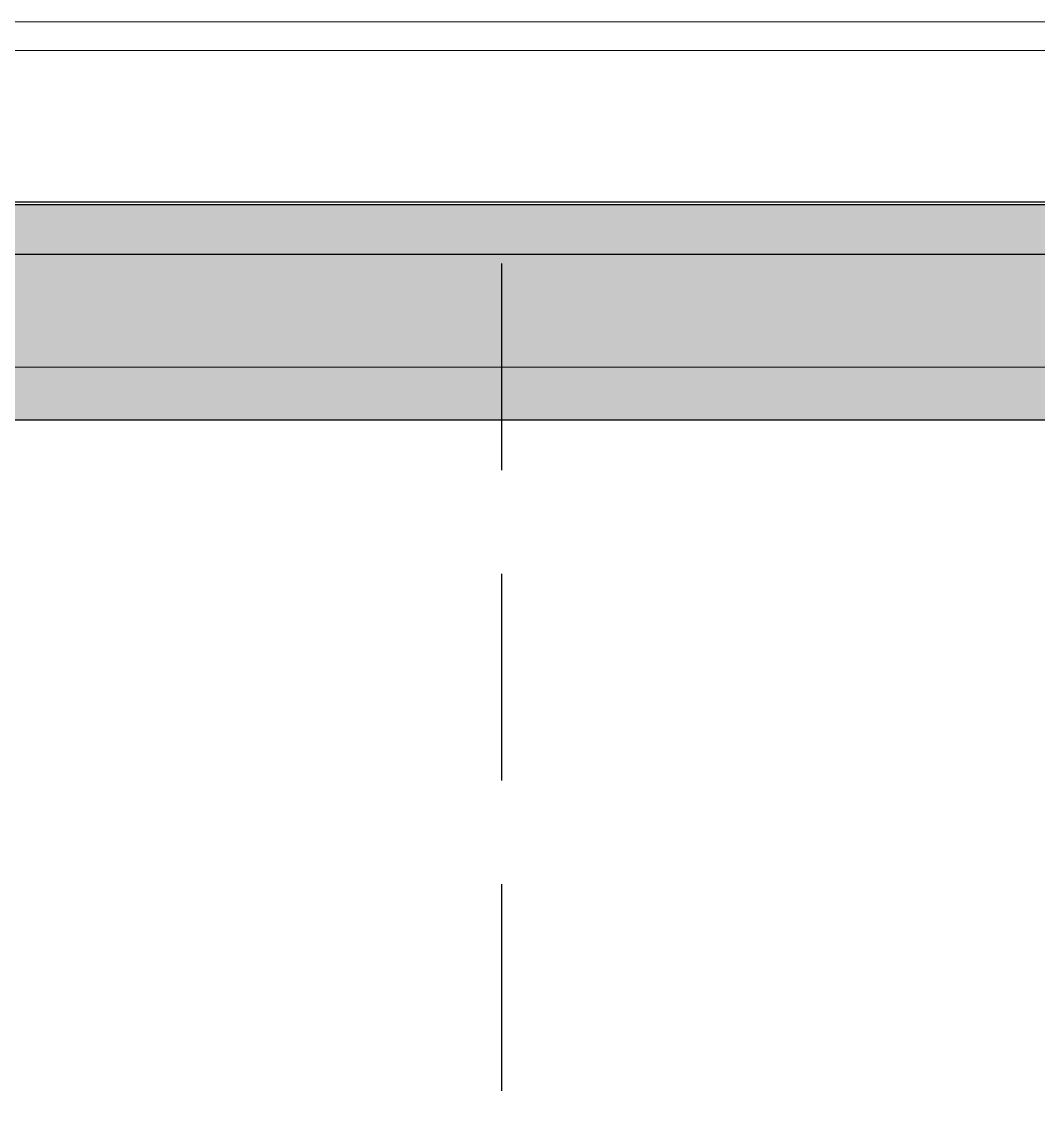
# Model space of a CAD drawing. Header units: millimetres. Extents: x 4003075 to 5615882, y 1445368 to 2591247.
# Drawn here: x 5477335 to 5477949, y 2457321 to 2457976 of the extents above; entities that cross this region are included whole.
import ezdxf

# ---------------------------------------------------------------- set-up
doc = ezdxf.new("R2010")
doc.units = ezdxf.units.MM
doc.linetypes.add('XR-평면도$0$( Hidden )', pattern=[0.375, 0.25, -0.125])
doc.layers.add('XR-평면도$0$A-ELEV-LIN2', color=9, linetype='Continuous', lineweight=25)
doc.layers.add('XR-평면도$0$A-ELEV-LIN3', color=9, linetype='Continuous', lineweight=18)
doc.layers.add('XR-평면도$0$A-ELEV-PATT', color=9, linetype='Continuous')

# ---------------------------------------------------------------- blocks, each defined once
blk = doc.blocks.new('XR-평면도$0$스크린+범퍼_기준층 고정식램프(210318)')
at = {"layer": 'XR-평면도$0$A-ELEV-PATT', "ltscale": 0.002}
h = blk.add_hatch(dxfattribs=at)
h.set_pattern_fill('AR-HBONE', color=256, scale=0.1, angle=180, style=0)
h.paths.add_polyline_path([(502, -302), (532, -302), (532, -7000), (502, -7000)])
h.paths.add_polyline_path([(520.66, -6996.81), (521.85, -6997.77), (520.08, -6997.06)], flags=16)
h.paths.add_polyline_path([(520.66, -6994.98), (521.85, -6995.93), (520.08, -6995.22)], flags=16)
h.paths.add_polyline_path([(520.66, -6993.15), (521.85, -6994.1), (520.08, -6993.39)], flags=16)
h.paths.add_polyline_path([(520.66, -6991.32), (521.85, -6992.27), (520.08, -6991.56)], flags=16)
h.paths.add_polyline_path([(520.66, -6989.48), (521.85, -6990.44), (520.08, -6989.72)], flags=16)
h.paths.add_polyline_path([(520.66, -6987.65), (521.85, -6988.6), (520.08, -6987.89)], flags=16)
h.paths.add_polyline_path([(520.66, -6985.82), (521.85, -6986.77), (520.08, -6986.06)], flags=16)
h.paths.add_polyline_path([(520.66, -6983.98), (521.85, -6984.94), (520.08, -6984.23)], flags=16)
h.paths.add_polyline_path([(514.55, -6987.94), (514.55, -6986.92), (513.55, -6986.52), (515.05, -6987.73)], flags=16)
h.paths.add_polyline_path([(517.7, -6974.83), (514.55, -6979.63), (514.55, -6983.88), (513.55, -6984.69), (514.55, -6985.49), (514.55, -6986.11), (521.85, -6983.1), (520.34, -6981.89), (516.62, -6983.45), (516.51, -6983.45), (514.55, -6982.31), (516.97, -6979.8)], flags=16)
h.paths.add_polyline_path([(514.55, -6995.27), (514.55, -6994.25), (513.55, -6993.85), (515.05, -6995.06)], flags=16)
h.paths.add_polyline_path([(514.55, -6989.77), (514.55, -6988.76), (513.55, -6988.35), (515.05, -6989.57)], flags=16)
h.paths.add_polyline_path([(514.55, -6998.94), (514.55, -6997.92), (513.55, -6997.52), (515.05, -6998.73)], flags=16)
h.paths.add_polyline_path([(514.55, -6997.11), (514.55, -6996.09), (513.55, -6995.69), (515.05, -6996.9)], flags=16)
h.paths.add_polyline_path([(520.85, -6999.2), (521.85, -6999.6), (520.85, -6998.8)], flags=16)
h.paths.add_polyline_path([(517.7, -327.17), (520.85, -322.37), (520.85, -319.7), (521.85, -318.9), (520.85, -318.09), (520.85, -317.87), (521.85, -317.06), (520.85, -316.26), (520.85, -316.03), (521.85, -315.23), (520.71, -314.31), (521.85, -313.4), (520.85, -312.59), (520.85, -312.37), (521.85, -311.56), (520.85, -310.76), (520.85, -310.54), (521.85, -309.73), (520.71, -308.82), (521.85, -307.9), (520.85, -307.09), (520.85, -306.87), (521.85, -306.07), (520.85, -305.26), (520.85, -305.04), (521.85, -304.23), (520.08, -304.94), (514.55, -302.65), (513.55, -302.65), (514.55, -303.45), (514.55, -303.68), (513.55, -304.48), (514.69, -305.4), (513.55, -306.31), (514.55, -307.12), (514.55, -307.34), (513.55, -308.15), (514.55, -308.95), (514.55, -309.18), (513.55, -309.98), (514.69, -310.9), (513.55, -311.81), (514.55, -312.62), (514.55, -312.84), (513.55, -313.65), (514.55, -314.45), (514.55, -314.68), (513.55, -315.48), (514.69, -316.4), (513.55, -317.31), (514.55, -318.12), (514.55, -322.37)], flags=16)
h.paths.add_polyline_path([(516.53, -318.54), (514.55, -317.72), (514.55, -315.89), (521.85, -318.9), (520.34, -320.11), (516.56, -318.52)], flags=0)
h = blk.add_hatch(dxfattribs=at)
h.set_pattern_fill('AR-SAND', color=256, angle=180, style=0)
edge = h.paths.add_edge_path()
edge.add_line((623.67, -7000), (532, -7000))
edge.add_line((532, -7000), (532, -302))
edge.add_line((532, -302), (623.67, -302))
edge.add_arc((623.67, -310.33), 8.33, 0, 90, ccw=False)
edge.add_line((632, -310.33), (632, -6991.67))
edge.add_arc((623.67, -6991.67), 8.33, -90, 0, ccw=False)
at = {"layer": 'XR-평면도$0$A-ELEV-LIN3'}
blk.add_line((500, -7002), (500, -300), dxfattribs=at)
at = {"layer": 'XR-평면도$0$A-ELEV-LIN3', "linetype": 'Continuous'}
blk.add_lwpolyline([(408.75, -619.5), (408.75, -10380.5), (391.25, -10380.5), (391.25, -619.5)], dxfattribs=at)
at = {"layer": 'XR-평면도$0$A-ELEV-PATT'}
for p, q in [((532, -7000), (532, -302)), ((632, -6991.67), (632, -310.33))]:
    blk.add_line(p, q, dxfattribs=at)
at = {"layer": 'XR-평면도$0$A-ELEV-PATT', "ltscale": 0.002}
blk.add_lwpolyline([(552, -302), (552, -300), (500, -300), (500, -7002), (552, -7002), (552, -7000), (502, -7000), (502, -302)], close=True, dxfattribs=at)
at = {"layer": 'XR-평면도$0$A-ELEV-PATT'}
blk.add_lwpolyline([(532, -7000), (502, -7000), (502, -302), (532, -302)], dxfattribs=at)
blk = doc.blocks.new('XR-평면도$0$모바일도크')
at = {"layer": 'XR-평면도$0$A-ELEV-LIN2', "linetype": 'XR-평면도$0$( Hidden )', "ltscale": 500}
blk.add_lwpolyline([(2700, 0), (2700, -4099.82), (2370, -6174.4), (2370, -12495.68), (330, -12495.68), (330, -6174.4), (0, -4099.82), (0, 0), (2700, 0)], dxfattribs=at)

msp = doc.modelspace()

# ---------------------------------------------------------------- linework, layer by layer
at = {"layer": 'XR-평면도$0$A-ELEV-LIN2'}
for p, q in [((5477075.04, 2457867.56), (5487075.04, 2457867.56)), ((5477075.05, 2457867.56), (5487075.05, 2457867.56)), ((5477075.05, 2457867.56), (5487075.05, 2457867.56))]:
    msp.add_line(p, q, dxfattribs=at)
at = {"layer": 'XR-평면도$0$A-ELEV-LIN3'}
for points in [[(5443025.04, 2457867.56), (5483675.04, 2457867.56), (5483675.04, 2450867.56), (5488125.04, 2450867.56), (5488125.04, 2446367.56), (5487025.04, 2446367.56), (5487025.04, 2444867.56), (5488125.04, 2444867.56), (5488125.04, 2445467.56), (5498175.04, 2445467.56), (5498175.04, 2444867.56), (5498475.04, 2444867.56), (5498475.04, 2430167.56)], [(5443025.05, 2457867.56), (5483675.05, 2457867.56), (5483675.05, 2450867.56), (5488125.05, 2450867.56), (5488125.05, 2446367.56), (5487025.05, 2446367.56), (5487025.05, 2444867.56), (5488125.05, 2444867.56), (5488125.05, 2445467.56), (5498175.05, 2445467.56), (5498175.05, 2444867.56), (5498475.05, 2444867.56), (5498475.05, 2430167.56)], [(5443025.05, 2457867.56), (5483675.05, 2457867.56), (5483675.05, 2450867.56), (5488125.05, 2450867.56), (5488125.05, 2446367.56), (5487025.05, 2446367.56), (5487025.05, 2444867.56), (5488125.05, 2444867.56), (5488125.05, 2445467.56), (5498175.05, 2445467.56), (5498175.05, 2444867.56), (5498475.05, 2444867.56), (5498475.05, 2430167.56)], [(5443125.04, 2457767.56), (5483575.04, 2457767.56), (5483575.04, 2450767.56), (5488025.04, 2450767.56), (5488025.04, 2446467.56), (5486925.04, 2446467.56), (5486925.04, 2444767.56), (5488225.04, 2444767.56), (5488225.04, 2445367.56), (5498075.04, 2445367.56), (5498075.04, 2444767.56), (5498375.04, 2444767.56), (5498375.04, 2430267.56)], [(5443125.05, 2457767.56), (5483575.05, 2457767.56), (5483575.05, 2450767.56), (5488025.05, 2450767.56), (5488025.05, 2446467.56), (5486925.05, 2446467.56), (5486925.05, 2444767.56), (5488225.05, 2444767.56), (5488225.05, 2445367.56), (5498075.05, 2445367.56), (5498075.05, 2444767.56), (5498375.05, 2444767.56), (5498375.05, 2430267.56)], [(5443125.05, 2457767.56), (5483575.05, 2457767.56), (5483575.05, 2450767.56), (5488025.05, 2450767.56), (5488025.05, 2446467.56), (5486925.05, 2446467.56), (5486925.05, 2444767.56), (5488225.05, 2444767.56), (5488225.05, 2445367.56), (5498075.05, 2445367.56), (5498075.05, 2444767.56), (5498375.05, 2444767.56), (5498375.05, 2430267.56)]]:
    msp.add_lwpolyline(points, dxfattribs=at)

# ---------------------------------------------------------------- block references
at = {"xscale": -1, "rotation": 90}
for p in [(5476575.04, 2458367.56), (5476575.05, 2458367.56), (5476575.05, 2458367.56)]:
    msp.add_blockref('XR-평면도$0$스크린+범퍼_기준층 고정식램프(210318)', p, dxfattribs=at)
for p in [(5477625.04, 2457867.56), (5477625.05, 2457867.56), (5477625.05, 2457867.56)]:
    msp.add_blockref('XR-평면도$0$모바일도크', p)

doc.saveas('drawing.dxf')
